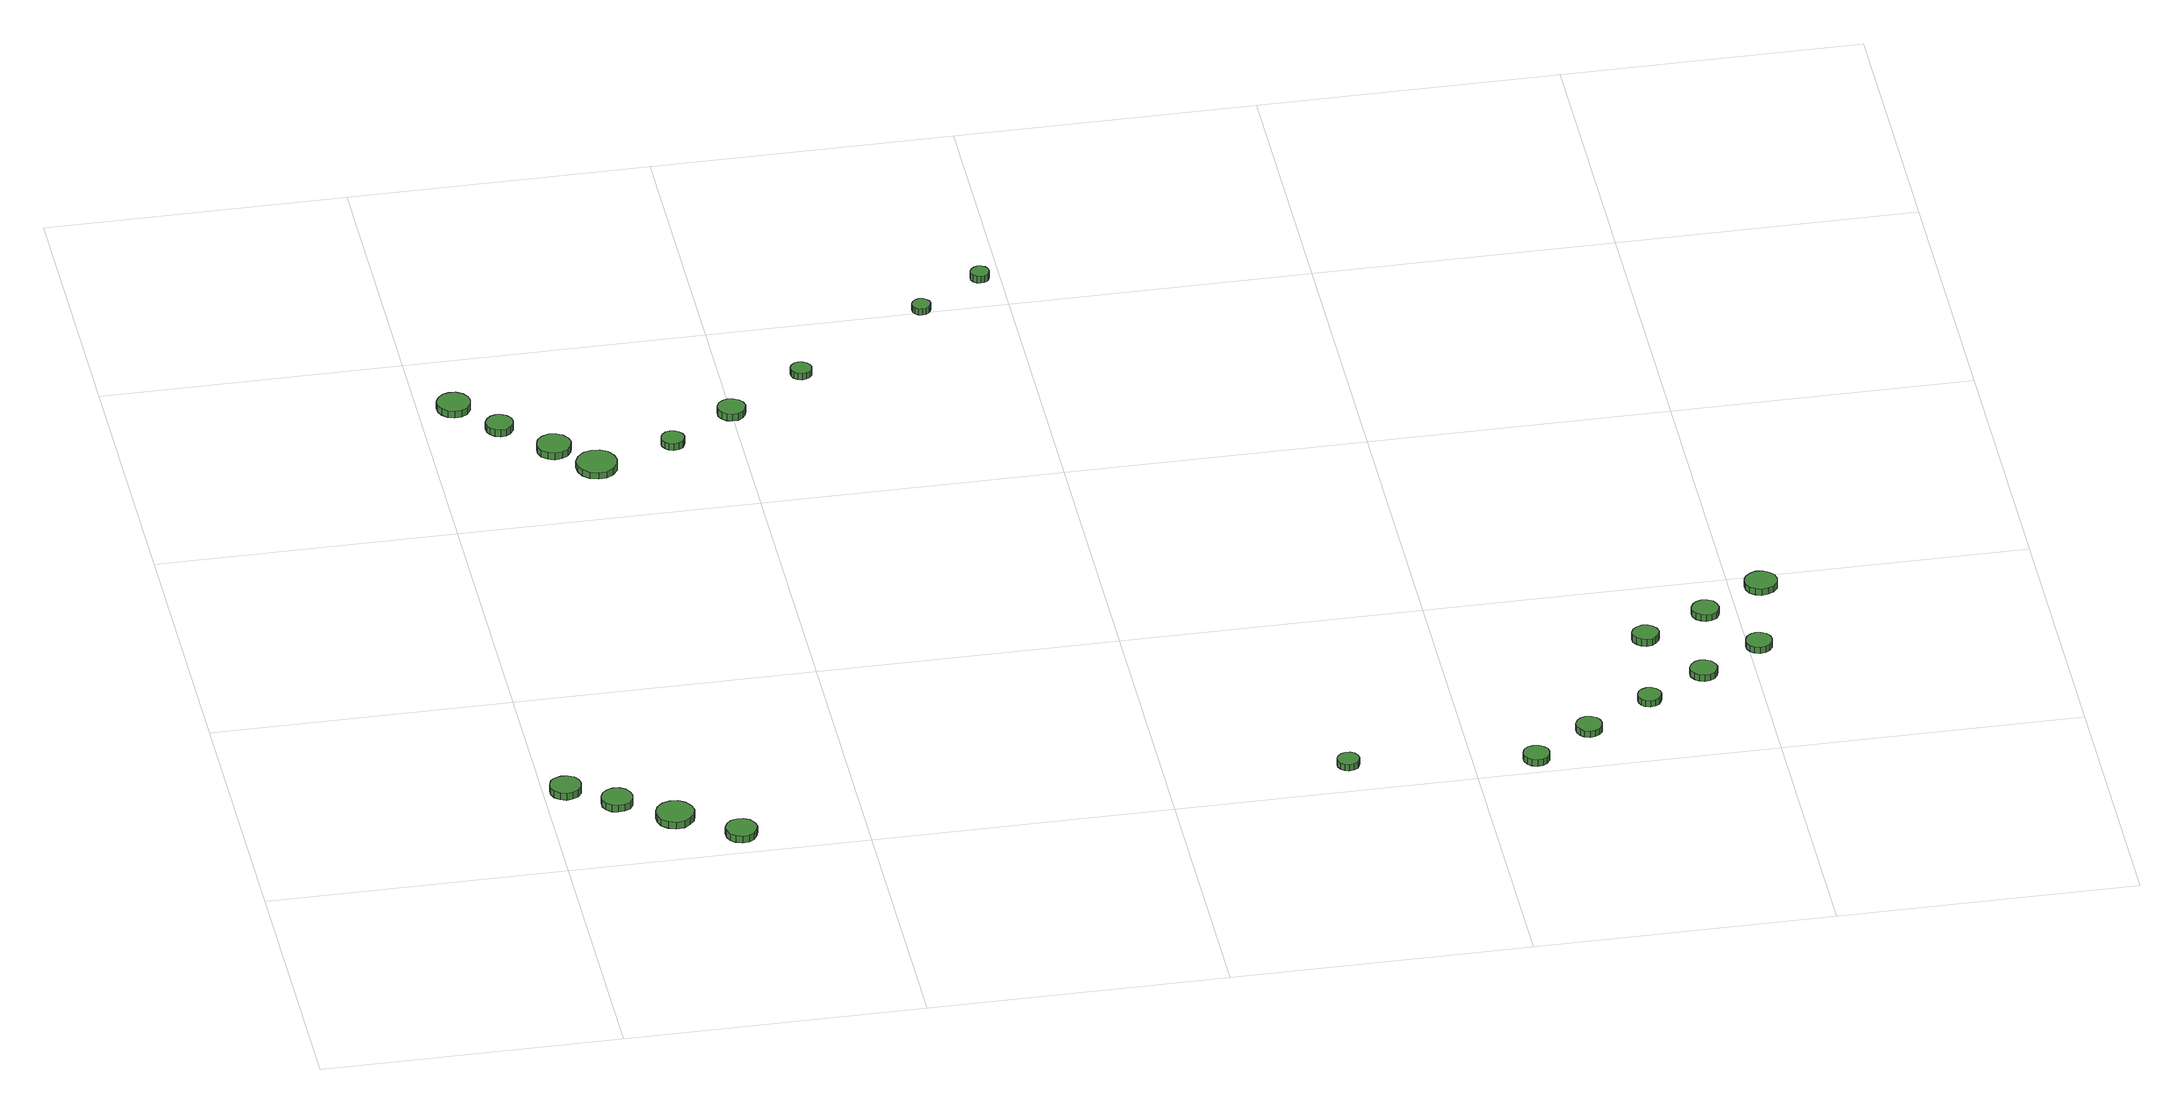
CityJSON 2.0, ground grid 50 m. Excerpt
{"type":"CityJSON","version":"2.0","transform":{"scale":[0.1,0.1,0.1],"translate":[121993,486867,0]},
"CityObjects":{
"tree1":{"type":"SolitaryVegetationObject","attributes":{"function":"something"},"geometry":[{"type":"MultiSurface","lod":"1","boundaries":[[[0,1,2,3,4,5,6,7,8,9,10,11,12,13,14]],[[15,16,17,18,19,20,21,22,23,24,25,26,27,28,29]],[[0,29,28,1]],[[1,28,27,2]],[[2,27,26,3]],[[3,26,25,4]],[[4,25,24,5]],[[5,24,23,6]],[[6,23,22,7]],[[7,22,21,8]],[[8,21,20,9]],[[9,20,19,10]],[[10,19,18,11]],[[11,18,17,12]],[[12,17,16,13]],[[13,16,15,14]],[[14,15,29,0]]]}]},
"tree2":{"type":"SolitaryVegetationObject","attributes":{"function":"something"},"geometry":[{"type":"MultiSurface","lod":"1","boundaries":[[[30,31,32,33,34,35,36,37,38,39,40,41,42,43,44]],[[45,46,47,48,49,50,51,52,53,54,55,56,57,58,59]],[[30,59,58,31]],[[31,58,57,32]],[[32,57,56,33]],[[33,56,55,34]],[[34,55,54,35]],[[35,54,53,36]],[[36,53,52,37]],[[37,52,51,38]],[[38,51,50,39]],[[39,50,49,40]],[[40,49,48,41]],[[41,48,47,42]],[[42,47,46,43]],[[43,46,45,44]],[[44,45,59,30]]]}]},
"tree3":{"type":"SolitaryVegetationObject","attributes":{"function":"something"},"geometry":[{"type":"MultiSurface","lod":"1","boundaries":[[[60,61,62,63,64,65,66,67,68,69,70,71,72,73,74]],[[75,76,77,78,79,80,81,82,83,84,85,86,87,88,89]],[[60,89,88,61]],[[61,88,87,62]],[[62,87,86,63]],[[63,86,85,64]],[[64,85,84,65]],[[65,84,83,66]],[[66,83,82,67]],[[67,82,81,68]],[[68,81,80,69]],[[69,80,79,70]],[[70,79,78,71]],[[71,78,77,72]],[[72,77,76,73]],[[73,76,75,74]],[[74,75,89,60]]]}]},
"tree4":{"type":"SolitaryVegetationObject","attributes":{"function":"something"},"geometry":[{"type":"MultiSurface","lod":"1","boundaries":[[[90,91,92,93,94,95,96,97,98,99,100,101,102,103,104]],[[105,106,107,108,109,110,111,112,113,114,115,116,117,118,119]],[[90,119,118,91]],[[91,118,117,92]],[[92,117,116,93]],[[93,116,115,94]],[[94,115,114,95]],[[95,114,113,96]],[[96,113,112,97]],[[97,112,111,98]],[[98,111,110,99]],[[99,110,109,100]],[[100,109,108,101]],[[101,108,107,102]],[[102,107,106,103]],[[103,106,105,104]],[[104,105,119,90]]]}]},
"tree5":{"type":"SolitaryVegetationObject","attributes":{"function":"something"},"geometry":[{"type":"MultiSurface","lod":"1","boundaries":[[[120,121,122,123,124,125,126,127,128,129,130,131,132,133,134]],[[135,136,137,138,139,140,141,142,143,144,145,146,147,148,149]],[[120,149,148,121]],[[121,148,147,122]],[[122,147,146,123]],[[123,146,145,124]],[[124,145,144,125]],[[125,144,143,126]],[[126,143,142,127]],[[127,142,141,128]],[[128,141,140,129]],[[129,140,139,130]],[[130,139,138,131]],[[131,138,137,132]],[[132,137,136,133]],[[133,136,135,134]],[[134,135,149,120]]]}]},
"tree6":{"type":"SolitaryVegetationObject","attributes":{"function":"something"},"geometry":[{"type":"MultiSurface","lod":"1","boundaries":[[[150,151,152,153,154,155,156,157,158,159,160,161,162,163,164]],[[165,166,167,168,169,170,171,172,173,174,175,176,177,178,179]],[[150,179,178,151]],[[151,178,177,152]],[[152,177,176,153]],[[153,176,175,154]],[[154,175,174,155]],[[155,174,173,156]],[[156,173,172,157]],[[157,172,171,158]],[[158,171,170,159]],[[159,170,169,160]],[[160,169,168,161]],[[161,168,167,162]],[[162,167,166,163]],[[163,166,165,164]],[[164,165,179,150]]]}]},
"tree7":{"type":"SolitaryVegetationObject","attributes":{"function":"something"},"geometry":[{"type":"MultiSurface","lod":"1","boundaries":[[[180,181,182,183,184,185,186,187,188,189,190,191,192,193,194]],[[195,196,197,198,199,200,201,202,203,204,205,206,207,208,209]],[[180,209,208,181]],[[181,208,207,182]],[[182,207,206,183]],[[183,206,205,184]],[[184,205,204,185]],[[185,204,203,186]],[[186,203,202,187]],[[187,202,201,188]],[[188,201,200,189]],[[189,200,199,190]],[[190,199,198,191]],[[191,198,197,192]],[[192,197,196,193]],[[193,196,195,194]],[[194,195,209,180]]]}]},
"tree8":{"type":"SolitaryVegetationObject","attributes":{"function":"something"},"geometry":[{"type":"MultiSurface","lod":"1","boundaries":[[[210,211,212,213,214,215,216,217,218,219,220,221,222,223,224]],[[225,226,227,228,229,230,231,232,233,234,235,236,237,238,239]],[[210,239,238,211]],[[211,238,237,212]],[[212,237,236,213]],[[213,236,235,214]],[[214,235,234,215]],[[215,234,233,216]],[[216,233,232,217]],[[217,232,231,218]],[[218,231,230,219]],[[219,230,229,220]],[[220,229,228,221]],[[221,228,227,222]],[[222,227,226,223]],[[223,226,225,224]],[[224,225,239,210]]]}]},
"tree9":{"type":"SolitaryVegetationObject","attributes":{"function":"something"},"geometry":[{"type":"MultiSurface","lod":"1","boundaries":[[[240,241,242,243,244,245,246,247,248,249,250,251,252,253,254]],[[255,256,257,258,259,260,261,262,263,264,265,266,267,268,269]],[[240,269,268,241]],[[241,268,267,242]],[[242,267,266,243]],[[243,266,265,244]],[[244,265,264,245]],[[245,264,263,246]],[[246,263,262,247]],[[247,262,261,248]],[[248,261,260,249]],[[249,260,259,250]],[[250,259,258,251]],[[251,258,257,252]],[[252,257,256,253]],[[253,256,255,254]],[[254,255,269,240]]]}]},
"tree10":{"type":"SolitaryVegetationObject","attributes":{"function":"something"},"geometry":[{"type":"MultiSurface","lod":"1","boundaries":[[[270,271,272,273,274,275,276,277,278,279,280,281,282,283,284]],[[285,286,287,288,289,290,291,292,293,294,295,296,297,298,299]],[[270,299,298,271]],[[271,298,297,272]],[[272,297,296,273]],[[273,296,295,274]],[[274,295,294,275]],[[275,294,293,276]],[[276,293,292,277]],[[277,292,291,278]],[[278,291,290,279]],[[279,290,289,280]],[[280,289,288,281]],[[281,288,287,282]],[[282,287,286,283]],[[283,286,285,284]],[[284,285,299,270]]]}]},
"tree11":{"type":"SolitaryVegetationObject","attributes":{"function":"something"},"geometry":[{"type":"MultiSurface","lod":"1","boundaries":[[[300,301,302,303,304,305,306,307,308,309,310,311,312,313,314]],[[315,316,317,318,319,320,321,322,323,324,325,326,327,328,329]],[[300,329,328,301]],[[301,328,327,302]],[[302,327,326,303]],[[303,326,325,304]],[[304,325,324,305]],[[305,324,323,306]],[[306,323,322,307]],[[307,322,321,308]],[[308,321,320,309]],[[309,320,319,310]],[[310,319,318,311]],[[311,318,317,312]],[[312,317,316,313]],[[313,316,315,314]],[[314,315,329,300]]]}]},
"tree12":{"type":"SolitaryVegetationObject","attributes":{"function":"something"},"geometry":[{"type":"MultiSurface","lod":"1","boundaries":[[[330,331,332,333,334,335,336,337,338,339,340,341,342,343,344]],[[345,346,347,348,349,350,351,352,353,354,355,356,357,358,359]],[[330,359,358,331]],[[331,358,357,332]],[[332,357,356,333]],[[333,356,355,334]],[[334,355,354,335]],[[335,354,353,336]],[[336,353,352,337]],[[337,352,351,338]],[[338,351,350,339]],[[339,350,349,340]],[[340,349,348,341]],[[341,348,347,342]],[[342,347,346,343]],[[343,346,345,344]],[[344,345,359,330]]]}]},
"tree13":{"type":"SolitaryVegetationObject","attributes":{"function":"something"},"geometry":[{"type":"MultiSurface","lod":"1","boundaries":[[[360,361,362,363,364,365,366,367,368,369,370,371,372,373,374]],[[375,376,377,378,379,380,381,382,383,384,385,386,387,388,389]],[[360,389,388,361]],[[361,388,387,362]],[[362,387,386,363]],[[363,386,385,364]],[[364,385,384,365]],[[365,384,383,366]],[[366,383,382,367]],[[367,382,381,368]],[[368,381,380,369]],[[369,380,379,370]],[[370,379,378,371]],[[371,378,377,372]],[[372,377,376,373]],[[373,376,375,374]],[[374,375,389,360]]]}]},
"tree14":{"type":"SolitaryVegetationObject","attributes":{"function":"something"},"geometry":[{"type":"MultiSurface","lod":"1","boundaries":[[[390,391,392,393,394,395,396,397,398,399,400,401,402,403,404]],[[405,406,407,408,409,410,411,412,413,414,415,416,417,418,419]],[[390,419,418,391]],[[391,418,417,392]],[[392,417,416,393]],[[393,416,415,394]],[[394,415,414,395]],[[395,414,413,396]],[[396,413,412,397]],[[397,412,411,398]],[[398,411,410,399]],[[399,410,409,400]],[[400,409,408,401]],[[401,408,407,402]],[[402,407,406,403]],[[403,406,405,404]],[[404,405,419,390]]]}]},
"tree15":{"type":"SolitaryVegetationObject","attributes":{"function":"something"},"geometry":[{"type":"MultiSurface","lod":"1","boundaries":[[[420,421,422,423,424,425,426,427,428,429,430,431,432,433,434]],[[435,436,437,438,439,440,441,442,443,444,445,446,447,448,449]],[[420,449,448,421]],[[421,448,447,422]],[[422,447,446,423]],[[423,446,445,424]],[[424,445,444,425]],[[425,444,443,426]],[[426,443,442,427]],[[427,442,441,428]],[[428,441,440,429]],[[429,440,439,430]],[[430,439,438,431]],[[431,438,437,432]],[[432,437,436,433]],[[433,436,435,434]],[[434,435,449,420]]]}]},
"tree16":{"type":"SolitaryVegetationObject","attributes":{"function":"something"},"geometry":[{"type":"MultiSurface","lod":"1","boundaries":[[[450,451,452,453,454,455,456,457,458,459,460,461,462,463,464]],[[465,466,467,468,469,470,471,472,473,474,475,476,477,478,479]],[[450,479,478,451]],[[451,478,477,452]],[[452,477,476,453]],[[453,476,475,454]],[[454,475,474,455]],[[455,474,473,456]],[[456,473,472,457]],[[457,472,471,458]],[[458,471,470,459]],[[459,470,469,460]],[[460,469,468,461]],[[461,468,467,462]],[[462,467,466,463]],[[463,466,465,464]],[[464,465,479,450]]]}]},
"tree17":{"type":"SolitaryVegetationObject","attributes":{"function":"something"},"geometry":[{"type":"MultiSurface","lod":"1","boundaries":[[[480,481,482,483,484,485,486,487,488,489,490,491,492,493,494]],[[495,496,497,498,499,500,501,502,503,504,505,506,507,508,509]],[[480,509,508,481]],[[481,508,507,482]],[[482,507,506,483]],[[483,506,505,484]],[[484,505,504,485]],[[485,504,503,486]],[[486,503,502,487]],[[487,502,501,488]],[[488,501,500,489]],[[489,500,499,490]],[[490,499,498,491]],[[491,498,497,492]],[[492,497,496,493]],[[493,496,495,494]],[[494,495,509,480]]]}]},
"tree18":{"type":"SolitaryVegetationObject","attributes":{"function":"something"},"geometry":[{"type":"MultiSurface","lod":"1","boundaries":[[[510,511,512,513,514,515,516,517,518,519,520,521,522,523,524]],[[525,526,527,528,529,530,531,532,533,534,535,536,537,538,539]],[[510,539,538,511]],[[511,538,537,512]],[[512,537,536,513]],[[513,536,535,514]],[[514,535,534,515]],[[515,534,533,516]],[[516,533,532,517]],[[517,532,531,518]],[[518,531,530,519]],[[519,530,529,520]],[[520,529,528,521]],[[521,528,527,522]],[[522,527,526,523]],[[523,526,525,524]],[[524,525,539,510]]]}]},
"tree19":{"type":"SolitaryVegetationObject","attributes":{"function":"something"},"geometry":[{"type":"MultiSurface","lod":"1","boundaries":[[[540,541,542,543,544,545,546,547,548,549,550,551,552,553,554]],[[555,556,557,558,559,560,561,562,563,564,565,566,567,568,569]],[[540,569,568,541]],[[541,568,567,542]],[[542,567,566,543]],[[543,566,565,544]],[[544,565,564,545]],[[545,564,563,546]],[[546,563,562,547]],[[547,562,561,548]],[[548,561,560,549]],[[549,560,559,550]],[[550,559,558,551]],[[551,558,557,552]],[[552,557,556,553]],[[553,556,555,554]],[[554,555,569,540]]]}]},
"tree20":{"type":"SolitaryVegetationObject","attributes":{"function":"something"},"geometry":[{"type":"MultiSurface","lod":"1","boundaries":[[[570,571,572,573,574,575,576,577,578,579,580,581,582,583,584]],[[585,586,587,588,589,590,591,592,593,594,595,596,597,598,599]],[[570,599,598,571]],[[571,598,597,572]],[[572,597,596,573]],[[573,596,595,574]],[[574,595,594,575]],[[575,594,593,576]],[[576,593,592,577]],[[577,592,591,578]],[[578,591,590,579]],[[579,590,589,580]],[[580,589,588,581]],[[581,588,587,582]],[[582,587,586,583]],[[583,586,585,584]],[[584,585,599,570]]]}]},
"tree21":{"type":"SolitaryVegetationObject","attributes":{"function":"something"},"geometry":[{"type":"MultiSurface","lod":"1","boundaries":[[[600,601,602,603,604,605,606,607,608,609,610,611,612,613,614]],[[615,616,617,618,619,620,621,622,623,624,625,626,627,628,629]],[[600,629,628,601]],[[601,628,627,602]],[[602,627,626,603]],[[603,626,625,604]],[[604,625,624,605]],[[605,624,623,606]],[[606,623,622,607]],[[607,622,621,608]],[[608,621,620,609]],[[609,620,619,610]],[[610,619,618,611]],[[611,618,617,612]],[[612,617,616,613]],[[613,616,615,614]],[[614,615,629,600]]]}]},
"tree22":{"type":"SolitaryVegetationObject","attributes":{"function":"something"},"geometry":[{"type":"MultiSurface","lod":"1","boundaries":[[[630,631,632,633,634,635,636,637,638,639,640,641,642,643,644]],[[645,646,647,648,649,650,651,652,653,654,655,656,657,658,659]],[[630,659,658,631]],[[631,658,657,632]],[[632,657,656,633]],[[633,656,655,634]],[[634,655,654,635]],[[635,654,653,636]],[[636,653,652,637]],[[637,652,651,638]],[[638,651,650,639]],[[639,650,649,640]],[[640,649,648,641]],[[641,648,647,642]],[[642,647,646,643]],[[643,646,645,644]],[[644,645,659,630]]]}]}
},
"vertices":[
[61,218,22],[59,229,22],[53,238,22],[43,243,22],[32,244,22],[22,241,22],[14,234,22],[10,224,22],[10,213,22],[14,203,22],[22,196,22],[32,192,22],[43,194,22],[53,199,22],[59,208,22],[59,208,9],[53,199,9],[43,194,9],[32,192,9],[22,196,9],[14,203,9],[10,213,9],[10,224,9],[14,234,9],[22,241,9],[32,244,9],[43,243,9],[53,238,9],[59,229,9],[61,218,9],
[137,169,22],[135,179,22],[129,188,22],[119,194,22],[108,195,22],[98,191,22],[90,184,22],[86,174,22],[86,163,22],[90,154,22],[98,146,22],[108,143,22],[119,144,22],[129,149,22],[135,158,22],[135,158,9],[129,149,9],[119,144,9],[108,143,9],[98,146,9],[90,154,9],[86,163,9],[86,174,9],[90,184,9],[98,191,9],[108,195,9],[119,194,9],[129,188,9],[135,179,9],[137,169,9],
[228,109,22],[225,122,22],[217,133,22],[206,140,22],[192,141,22],[180,137,22],[170,128,22],[165,116,22],[165,103,22],[170,91,22],[180,82,22],[192,78,22],[206,79,22],[217,86,22],[225,96,22],[225,96,9],[217,86,9],[206,79,9],[192,78,9],[180,82,9],[170,91,9],[165,103,9],[165,116,9],[170,128,9],[180,137,9],[192,141,9],[206,140,9],[217,133,9],[225,122,9],[228,109,9],
[320,44,22],[317,55,22],[311,64,22],[302,69,22],[291,70,22],[280,67,22],[272,59,22],[268,50,22],[268,39,22],[272,29,22],[280,22,22],[291,18,22],[302,19,22],[311,25,22],[317,34,22],[317,34,9],[311,25,9],[302,19,9],[291,18,9],[280,22,9],[272,29,9],[268,39,9],[268,50,9],[272,59,9],[280,67,9],[291,70,9],[302,69,9],[311,64,9],[317,55,9],[320,44,9],
[87,1362,15],[85,1373,15],[78,1383,15],[68,1389,15],[56,1390,15],[45,1386,15],[37,1378,15],[32,1368,15],[32,1356,15],[37,1346,15],[45,1338,15],[56,1334,15],[68,1335,15],[78,1341,15],[85,1351,15],[85,1351,2],[78,1341,2],[68,1335,2],[56,1334,2],[45,1338,2],[37,1346,2],[32,1356,2],[32,1368,2],[37,1378,2],[45,1386,2],[56,1390,2],[68,1389,2],[78,1383,2],[85,1373,2],[87,1362,2],
[144,1287,17],[142,1296,17],[136,1304,17],[128,1309,17],[119,1310,17],[110,1307,17],[103,1300,17],[99,1292,17],[99,1282,17],[103,1274,17],[110,1267,17],[119,1264,17],[128,1265,17],[136,1270,17],[142,1278,17],[142,1278,4],[136,1270,4],[128,1265,4],[119,1264,4],[110,1267,4],[103,1274,4],[99,1282,4],[99,1292,4],[103,1300,4],[110,1307,4],[119,1310,4],[128,1309,4],[136,1304,4],[142,1296,4],[144,1287,4],
[225,1208,19],[222,1219,19],[215,1229,19],[205,1234,19],[193,1236,19],[182,1232,19],[173,1224,19],[169,1213,19],[169,1202,19],[173,1191,19],[182,1183,19],[193,1179,19],[205,1181,19],[215,1186,19],[222,1196,19],[222,1196,6],[215,1186,6],[205,1181,6],[193,1179,6],[182,1183,6],[173,1191,6],[169,1202,6],[169,1213,6],[173,1224,6],[182,1232,6],[193,1236,6],[205,1234,6],[215,1229,6],[222,1219,6],[225,1208,6],
[289,1141,20],[286,1155,20],[278,1167,20],[266,1174,20],[252,1175,20],[238,1171,20],[228,1161,20],[222,1149,20],[222,1134,20],[228,1122,20],[238,1112,20],[252,1108,20],[266,1109,20],[278,1116,20],[286,1128,20],[286,1128,8],[278,1116,8],[266,1109,8],[252,1108,8],[238,1112,8],[228,1122,8],[222,1134,8],[222,1149,8],[228,1161,8],[238,1171,8],[252,1175,8],[266,1174,8],[278,1167,8],[286,1155,8],[289,1141,8],
[408,1186,22],[406,1194,22],[402,1200,22],[395,1204,22],[387,1205,22],[379,1203,22],[373,1197,22],[370,1190,22],[370,1182,22],[373,1175,22],[379,1170,22],[387,1167,22],[395,1168,22],[402,1172,22],[406,1178,22],[406,1178,9],[402,1172,9],[395,1168,9],[387,1167,9],[379,1170,9],[373,1175,9],[370,1182,9],[370,1190,9],[373,1197,9],[379,1203,9],[387,1205,9],[395,1204,9],[402,1200,9],[406,1194,9],[408,1186,9],
[522,1260,20],[520,1270,20],[514,1277,20],[506,1282,20],[496,1283,20],[487,1280,20],[480,1274,20],[476,1265,20],[476,1255,20],[480,1246,20],[487,1240,20],[496,1237,20],[506,1238,20],[514,1243,20],[520,1251,20],[520,1251,7],[514,1243,7],[506,1238,7],[496,1237,7],[487,1240,7],[480,1246,7],[476,1255,7],[476,1265,7],[480,1274,7],[487,1280,7],[496,1283,7],[506,1282,7],[514,1277,7],[520,1270,7],[522,1260,7],
[648,1352,20],[646,1359,20],[642,1364,20],[636,1368,20],[629,1369,20],[622,1367,20],[616,1362,20],[613,1355,20],[613,1348,20],[616,1341,20],[622,1336,20],[629,1334,20],[636,1335,20],[642,1339,20],[646,1344,20],[646,1344,8],[642,1339,8],[636,1335,8],[629,1334,8],[622,1336,8],[616,1341,8],[613,1348,8],[613,1355,8],[616,1362,8],[622,1367,8],[629,1369,8],[636,1368,8],[642,1364,8],[646,1359,8],[648,1352,8],
[872,1504,18],[870,1510,18],[866,1515,18],[861,1518,18],[855,1519,18],[849,1517,18],[844,1513,18],[841,1507,18],[841,1500,18],[844,1495,18],[849,1490,18],[855,1488,18],[861,1489,18],[866,1492,18],[870,1497,18],[870,1497,6],[866,1492,6],[861,1489,6],[855,1488,6],[849,1490,6],[844,1495,6],[841,1500,6],[841,1507,6],[844,1513,6],[849,1517,6],[855,1519,6],[861,1518,6],[866,1515,6],[870,1510,6],[872,1504,6],
[1317,67,21],[1315,75,21],[1311,81,21],[1304,85,21],[1296,86,21],[1289,83,21],[1283,78,21],[1280,71,21],[1280,64,21],[1283,57,21],[1289,51,21],[1296,49,21],[1304,50,21],[1311,54,21],[1315,60,21],[1315,60,9],[1311,54,9],[1304,50,9],[1296,49,9],[1289,51,9],[1283,57,9],[1280,64,9],[1280,71,9],[1283,78,9],[1289,83,9],[1296,86,9],[1304,85,9],[1311,81,9],[1315,75,9],[1317,67,9],
[982,1578,19],[980,1585,19],[977,1590,19],[971,1593,19],[965,1594,19],[959,1592,19],[954,1587,19],[951,1582,19],[951,1575,19],[954,1569,19],[959,1565,19],[965,1563,19],[971,1564,19],[977,1567,19],[980,1572,19],[980,1572,6],[977,1567,6],[971,1564,6],[965,1563,6],[959,1565,6],[954,1569,6],[951,1575,6],[951,1582,6],[954,1587,6],[959,1592,6],[965,1594,6],[971,1593,6],[977,1590,6],[980,1585,6],[982,1578,6],
[1623,28,22],[1621,37,22],[1616,44,22],[1608,48,22],[1599,49,22],[1590,47,22],[1583,41,22],[1580,32,22],[1580,23,22],[1583,15,22],[1590,9,22],[1599,6,22],[1608,7,22],[1616,11,22],[1621,19,22],[1621,19,10],[1616,11,10],[1608,7,10],[1599,6,10],[1590,9,10],[1583,15,10],[1580,23,10],[1580,32,10],[1583,41,10],[1590,47,10],[1599,49,10],[1608,48,10],[1616,44,10],[1621,37,10],[1623,28,10],
[1722,97,21],[1720,106,21],[1715,113,21],[1707,118,21],[1698,119,21],[1689,116,21],[1683,110,21],[1679,102,21],[1679,93,21],[1683,84,21],[1689,78,21],[1698,75,21],[1707,76,21],[1715,81,21],[1720,88,21],[1720,88,9],[1715,81,9],[1707,76,9],[1698,75,9],[1689,78,9],[1683,84,9],[1679,93,9],[1679,102,9],[1683,110,9],[1689,116,9],[1698,119,9],[1707,118,9],[1715,113,9],[1720,106,9],[1722,97,9],
[1833,168,19],[1831,175,19],[1826,182,19],[1819,186,19],[1811,187,19],[1803,184,19],[1797,179,19],[1794,172,19],[1794,163,19],[1797,156,19],[1803,151,19],[1811,148,19],[1819,149,19],[1826,153,19],[1831,160,19],[1831,160,7],[1826,153,7],[1819,149,7],[1811,148,7],[1803,151,7],[1797,156,7],[1794,163,7],[1794,172,7],[1797,179,7],[1803,184,7],[1811,187,7],[1819,186,7],[1826,182,7],[1831,175,7],[1833,168,7],
[1861,346,19],[1859,355,19],[1853,363,19],[1846,367,19],[1837,368,19],[1828,365,19],[1821,359,19],[1817,351,19],[1817,342,19],[1821,334,19],[1828,328,19],[1837,325,19],[1846,326,19],[1853,330,19],[1859,338,19],[1859,338,6],[1853,330,6],[1846,326,6],[1837,325,6],[1828,328,6],[1821,334,6],[1817,342,6],[1817,351,6],[1821,359,6],[1828,365,6],[1837,368,6],[1846,367,6],[1853,363,6],[1859,355,6],[1861,346,6],
[1936,228,19],[1934,237,19],[1928,245,19],[1920,250,19],[1911,251,19],[1902,248,19],[1895,241,19],[1891,233,19],[1891,223,19],[1895,215,19],[1902,208,19],[1911,206,19],[1920,207,19],[1928,211,19],[1934,219,19],[1934,219,7],[1928,211,7],[1920,207,7],[1911,206,7],[1902,208,7],[1895,215,7],[1891,223,7],[1891,233,7],[1895,241,7],[1902,248,7],[1911,251,7],[1920,250,7],[1928,245,7],[1934,237,7],[1936,228,7],
[1970,400,19],[1968,409,19],[1963,417,19],[1954,422,19],[1945,423,19],[1936,420,19],[1929,414,19],[1925,405,19],[1925,396,19],[1929,387,19],[1936,381,19],[1945,378,19],[1954,379,19],[1963,383,19],[1968,391,19],[1968,391,7],[1963,383,7],[1954,379,7],[1945,378,7],[1936,381,7],[1929,387,7],[1925,396,7],[1925,405,7],[1929,414,7],[1936,420,7],[1945,423,7],[1954,422,7],[1963,417,7],[1968,409,7],[1970,400,7],
[2038,292,19],[2036,301,19],[2031,308,19],[2023,313,19],[2014,314,19],[2005,311,19],[1998,305,19],[1995,296,19],[1995,287,19],[1998,279,19],[2005,273,19],[2014,270,19],[2023,271,19],[2031,276,19],[2036,283,19],[2036,283,7],[2031,276,7],[2023,271,7],[2014,270,7],[2005,273,7],[1998,279,7],[1995,287,7],[1995,296,7],[1998,305,7],[2005,311,7],[2014,314,7],[2023,313,7],[2031,308,7],[2036,301,7],[2038,292,7],
[2077,463,19],[2075,474,19],[2068,483,19],[2058,489,19],[2047,490,19],[2037,486,19],[2028,479,19],[2024,469,19],[2024,457,19],[2028,447,19],[2037,440,19],[2047,436,19],[2058,438,19],[2068,443,19],[2075,452,19],[2075,452,7],[2068,443,7],[2058,438,7],[2047,436,7],[2037,440,7],[2028,447,7],[2024,457,7],[2024,469,7],[2028,479,7],[2037,486,7],[2047,490,7],[2058,489,7],[2068,483,7],[2075,474,7],[2077,463,7]
]}
